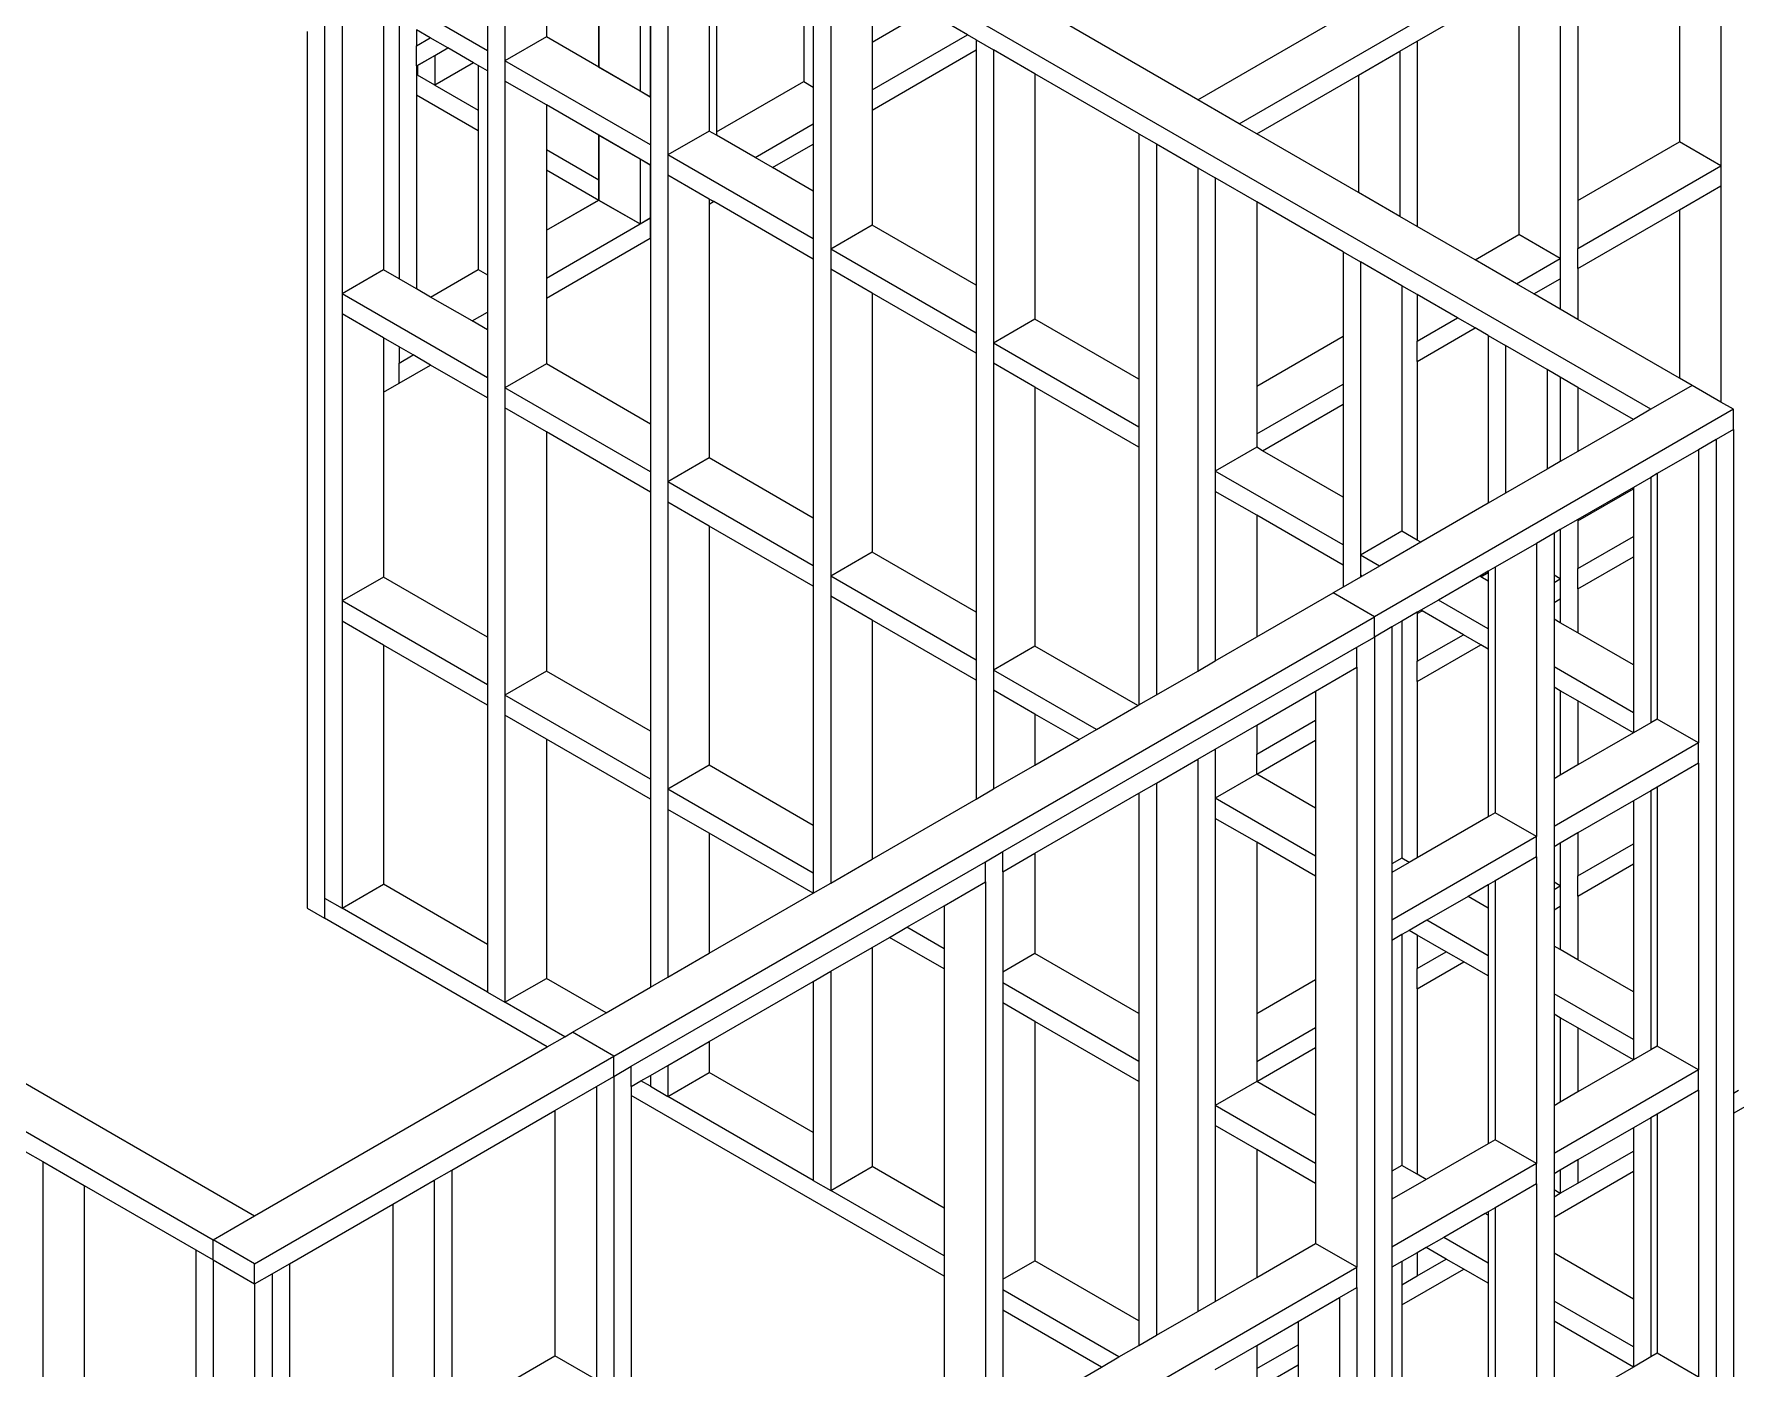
# Model space of a CAD drawing. Header units: millimetres. Extents: x 19458 to 19801, y 4351 to 4752.
# Drawn here: x 19603.167 to 19605.784, y 4520.497 to 4522.548 of the extents above; entities that cross this region are included whole.
import ezdxf

# ---------------------------------------------------------------- set-up
doc = ezdxf.new("R2010")
doc.units = ezdxf.units.MM

# ---------------------------------------------------------------- blocks, each defined once
blk = doc.blocks.new('ISO GENERAL')
at = {"color": 250}
for p, q in [((-0.8208, -0.2017), (1.1672, 0.9461)), ((-0.8844, -0.1649), (0.5301, 0.6518)), ((-0.188, -0.6405), (-2.2273, 0.5368)), ((-2.2273, 0.5058), (-2.2273, -1.3917)), ((-1.9499, 0.3457), (-1.9499, -0.105)), ((-1.7263, 0.2166), (-1.7263, -0.1606)), ((-1.6995, 0.2011), (-1.6995, -0.2496)), ((-0.0802, 0.1949), (-0.0802, -0.2662)), ((-1.6358, 0.1644), (-1.6358, -0.2129)), ((-0.1438, 0.1581), (-0.1438, -0.2295)), ((-1.6248, 0.1533), (-1.6248, -0.2143)), ((-1.7422, 0.0856), (-1.7422, -0.1515)), ((-1.4905, 0.0805), (-1.4905, -0.1368)), ((-1.4759, 0.072), (-1.4759, -0.1453)), ((-1.449, 0.0565), (-1.449, -0.3942)), ((-0.3271, 0.0524), (-0.3271, -0.4087)), ((-0.3002, 0.0679), (-0.3002, -0.3197)), ((-1.9768, -0.0895), (-2.2004, 0.0396)), ((-1.8058, 0.0488), (-1.8058, -0.1147)), ((-2.2004, 0.0086), (-2.2004, -0.4629)), ((-1.8863, 0.0024), (-1.8863, -0.0683)), ((-1.3854, 0.0198), (-1.3854, -0.0761)), ((-0.5471, -0.0747), (-0.3907, 0.0156)), ((-0.3907, 0.0156), (-0.3907, -0.372)), ((-1.9768, -0.016), (-1.9768, -0.0895)), ((-2.1367, -0.0282), (-2.1367, -0.4261)), ((-2.1127, -0.0421), (-2.1127, -0.44)), ((-1.3854, -0.0761), (-1.3024, -0.0282)), ((-1.2387, -0.0649), (-1.3024, -0.0282)), ((-0.8844, -0.1649), (-1.1213, -0.0282)), ((-2.2541, -0.06), (-2.2541, -1.4072)), ((-2.0858, -0.0576), (-2.0858, -0.0818)), ((-2.0648, -0.0697), (-2.0858, -0.0576)), ((-2.0858, -0.0818), (-2.0648, -0.0697)), ((-2.038, -0.0852), (-2.0648, -0.0697)), ((-1.8863, -0.0683), (-1.9499, -0.105)), ((-1.8058, -0.1147), (-1.8863, -0.0683)), ((-1.3854, -0.1496), (-1.2387, -0.0649)), ((-1.3854, -0.0761), (-1.3854, -0.1496)), ((-1.2254, -0.0726), (-1.2387, -0.0649)), ((-1.2254, -0.0726), (-1.1985, -0.0881)), ((-1.2254, -0.0726), (-1.2254, -0.0883)), ((-0.5739, -0.0902), (-0.5471, -0.0747)), ((-0.5471, -0.0747), (-0.5471, -0.3597)), ((-2.0858, -0.1128), (-2.0858, -0.0818)), ((-2.0846, -0.1122), (-2.0578, -0.0966)), ((-2.0578, -0.0966), (-2.038, -0.0852)), ((-2.0578, -0.0966), (-2.0578, -0.1424)), ((-1.9984, -0.1081), (-2.038, -0.0852)), ((-1.9768, -0.0895), (-1.9768, -0.1205)), ((-1.3854, -0.1806), (-1.2254, -0.0883)), ((-1.2254, -0.0883), (-1.2254, -0.4498)), ((-1.1985, -0.0881), (-1.1985, -0.5388)), ((-1.1349, -0.1249), (-1.1985, -0.0881)), ((-0.6376, -0.1269), (-0.5739, -0.0902)), ((-0.5739, -0.0902), (-0.5739, -0.3442)), ((-2.0858, -0.1128), (-2.0846, -0.1122)), ((-2.0858, -0.1128), (-2.0858, -0.1262)), ((-2.0858, -0.1262), (-2.0846, -0.1269)), ((-2.0858, -0.1262), (-2.0858, -0.1572)), ((-2.0846, -0.1122), (-2.0846, -0.1269)), ((-2.0578, -0.1424), (-2.0846, -0.1269)), ((-1.9984, -0.1081), (-2.0578, -0.1424)), ((-1.9911, -0.1123), (-1.9984, -0.1081)), ((-1.9911, -0.1123), (-1.9911, -0.1809)), ((-1.9768, -0.1205), (-1.9911, -0.1123)), ((-1.9768, -0.1205), (-1.9768, -0.4341)), ((-1.7263, -0.2341), (-1.9499, -0.105)), ((-1.9499, -0.105), (-1.9499, -0.136)), ((-1.7422, -0.1515), (-1.8058, -0.1147)), ((-1.1349, -0.1249), (-1.1349, -0.5021)), ((-0.975, -0.2172), (-1.1349, -0.1249)), ((-0.7939, -0.2172), (-0.6376, -0.1269)), ((-0.6376, -0.1269), (-0.6376, -0.3075)), ((-2.0578, -0.1424), (-1.9911, -0.1809)), ((-1.8863, -0.1728), (-1.9499, -0.136)), ((-1.9499, -0.136), (-1.9499, -0.6075)), ((-1.7263, -0.1606), (-1.7422, -0.1515)), ((-1.6248, -0.2143), (-1.4905, -0.1368)), ((-1.4905, -0.1368), (-1.4759, -0.1453)), ((-1.4759, -0.1453), (-1.4759, -0.2018)), ((-1.3854, -0.1496), (-1.3854, -0.1806)), ((-2.0858, -0.1572), (-1.9911, -0.2119)), ((-2.0858, -0.1572), (-2.0858, -0.4555)), ((-1.9911, -0.1809), (-1.9911, -0.2119)), ((-1.8863, -0.1728), (-1.8863, -0.2414)), ((-1.8058, -0.2192), (-1.8863, -0.1728)), ((-1.7263, -0.1606), (-1.7263, -0.2341)), ((-1.3854, -0.1806), (-1.3854, -0.3575)), ((-0.8208, -0.2017), (-0.8844, -0.1649)), ((-1.5654, -0.2535), (-1.4759, -0.2018)), ((-1.4759, -0.2018), (-1.4759, -0.2329)), ((-0.7939, -0.2172), (-0.8208, -0.2017)), ((-1.9911, -0.2119), (-1.9911, -0.4258)), ((-1.8058, -0.2192), (-1.8058, -0.2878)), ((-1.7422, -0.256), (-1.8058, -0.2192)), ((-1.7263, -0.2341), (-1.7263, -0.2651)), ((-1.6358, -0.2129), (-1.6995, -0.2496)), ((-1.6248, -0.2192), (-1.6358, -0.2129)), ((-1.6248, -0.2143), (-1.6248, -0.2192)), ((-1.5654, -0.2535), (-1.6248, -0.2192)), ((-1.5385, -0.269), (-1.4759, -0.2329)), ((-1.4759, -0.2329), (-1.4759, -0.3052)), ((-0.975, -0.2172), (-0.9481, -0.2327)), ((-0.975, -0.2172), (-0.975, -0.5944)), ((-0.9481, -0.2327), (-0.9481, -1.0794)), ((-0.9481, -0.2327), (-0.8844, -0.2695)), ((-0.6376, -0.3075), (-0.7939, -0.2172)), ((-0.3002, -0.3197), (-0.1438, -0.2295)), ((-0.0802, -0.2662), (-0.1438, -0.2295)), ((-1.8863, -0.2414), (-1.8058, -0.2878)), ((-1.8863, -0.2414), (-1.8863, -0.2724)), ((-1.7422, -0.256), (-1.7422, -0.3556)), ((-1.7263, -0.2651), (-1.7422, -0.256)), ((-1.4759, -0.3787), (-1.6995, -0.2496)), ((-1.6995, -0.2496), (-1.6995, -0.2806)), ((-1.5385, -0.269), (-1.5654, -0.2535)), ((-1.8863, -0.2724), (-1.8058, -0.3189)), ((-1.8863, -0.2724), (-1.8863, -0.3653)), ((-1.8058, -0.2878), (-1.8058, -0.3189)), ((-1.7263, -0.2651), (-1.7263, -0.3464)), ((-1.6358, -0.3174), (-1.6995, -0.2806)), ((-1.6995, -0.2806), (-1.6995, -0.7521)), ((-1.4759, -0.3052), (-1.5385, -0.269)), ((-0.8844, -0.2695), (-0.8576, -0.285)), ((-0.8844, -0.2695), (-0.8844, -1.0427)), ((-0.8576, -0.285), (-0.8576, -0.7357)), ((-0.7939, -0.3217), (-0.8576, -0.285)), ((-0.3002, -0.3932), (-0.0802, -0.2662)), ((-0.0802, -0.2662), (-0.0802, -0.2972)), ((-1.4759, -0.3052), (-1.4759, -0.3787)), ((-0.5739, -0.3442), (-0.6376, -0.3075)), ((-0.1438, -0.334), (-0.0802, -0.2972)), ((-0.0802, -0.2972), (-0.0802, -0.6293)), ((-1.8863, -0.3653), (-1.8058, -0.3189)), ((-1.8058, -0.3189), (-1.7422, -0.3556)), ((-1.6358, -0.3174), (-1.6358, -0.3252)), ((-1.629, -0.3213), (-1.6358, -0.3174)), ((-1.6358, -0.3252), (-1.629, -0.3213)), ((-1.6358, -0.3252), (-1.6358, -0.7153)), ((-1.4759, -0.4097), (-1.629, -0.3213)), ((-0.7939, -0.3217), (-0.7939, -0.6048)), ((-0.6612, -0.3983), (-0.7939, -0.3217)), ((-0.3002, -0.3197), (-0.3002, -0.3932)), ((-0.3002, -0.4242), (-0.1438, -0.334)), ((-0.1438, -0.334), (-0.1438, -0.5925)), ((-1.8863, -0.4388), (-1.7422, -0.3556)), ((-1.8863, -0.3653), (-1.8863, -0.4388)), ((-1.7422, -0.3556), (-1.7263, -0.3464)), ((-1.7263, -0.3464), (-1.7263, -0.3775)), ((-1.3854, -0.3575), (-1.449, -0.3942)), ((-1.2254, -0.4498), (-1.3854, -0.3575)), ((-0.5471, -0.3597), (-0.5739, -0.3442)), ((-0.4583, -0.411), (-0.5471, -0.3597)), ((-1.8863, -0.4698), (-1.7263, -0.3775)), ((-1.7263, -0.3775), (-1.7263, -0.6631)), ((-1.4759, -0.3787), (-1.4759, -0.4097)), ((-0.4583, -0.411), (-0.3907, -0.372)), ((-0.3271, -0.4087), (-0.3907, -0.372)), ((-1.4759, -0.4097), (-1.4759, -0.8077)), ((-1.2254, -0.5233), (-1.449, -0.3942)), ((-1.449, -0.3942), (-1.449, -0.4252)), ((-0.6612, -0.3983), (-0.6344, -0.4138)), ((-0.6612, -0.3983), (-0.6612, -0.5282)), ((-0.6344, -0.4138), (-0.6344, -0.8645)), ((-0.5707, -0.4506), (-0.6344, -0.4138)), ((-0.3946, -0.4477), (-0.4583, -0.411)), ((-0.3946, -0.4477), (-0.3271, -0.4087)), ((-0.3271, -0.4087), (-0.3271, -0.4398)), ((-0.3002, -0.4242), (-0.3002, -0.3932)), ((-2.1367, -0.4261), (-2.2004, -0.4629)), ((-2.1127, -0.44), (-2.1367, -0.4261)), ((-2.0858, -0.4555), (-2.1127, -0.44)), ((-2.0642, -0.468), (-1.9911, -0.4258)), ((-1.9911, -0.4258), (-1.9768, -0.4341)), ((-1.9768, -0.4341), (-1.9768, -0.491)), ((-1.8863, -0.4388), (-1.8863, -0.4698)), ((-1.3854, -0.462), (-1.449, -0.4252)), ((-1.449, -0.4252), (-1.449, -0.8967)), ((-0.3678, -0.4632), (-0.3271, -0.4398)), ((-0.3271, -0.4398), (-0.3271, -0.4867)), ((-0.3002, -0.4242), (-0.3002, -0.5023)), ((-1.9768, -0.592), (-2.2004, -0.4629)), ((-2.2004, -0.4629), (-2.2004, -0.4939)), ((-2.0642, -0.468), (-2.0858, -0.4555)), ((-2.0006, -0.5048), (-2.0642, -0.468)), ((-1.8863, -0.4698), (-1.8863, -0.5707)), ((-1.3854, -0.462), (-1.3854, -0.8599)), ((-1.2254, -0.5543), (-1.3854, -0.462)), ((-1.2254, -0.4498), (-1.2254, -0.5233)), ((-0.5707, -0.4506), (-0.5707, -0.8278)), ((-0.5471, -0.4642), (-0.5707, -0.4506)), ((-0.5471, -0.4642), (-0.5471, -0.5357)), ((-0.4851, -0.5), (-0.5471, -0.4642)), ((-0.3678, -0.4632), (-0.3946, -0.4477)), ((-0.3271, -0.4867), (-0.3678, -0.4632)), ((-2.1367, -0.5306), (-2.2004, -0.4939)), ((-2.2004, -0.4939), (-2.2004, -0.9351)), ((-2.0006, -0.5048), (-1.9768, -0.491)), ((-1.9768, -0.491), (-1.9768, -0.5185)), ((-0.3002, -0.5023), (-0.3271, -0.4867)), ((-1.9768, -0.5185), (-2.0006, -0.5048)), ((-1.9768, -0.5185), (-1.9768, -0.592)), ((-1.2254, -0.5233), (-1.2254, -0.5543)), ((-1.1349, -0.5021), (-1.1985, -0.5388)), ((-0.975, -0.5944), (-1.1349, -0.5021)), ((-0.5471, -0.5357), (-0.4851, -0.5)), ((-0.5471, -0.5668), (-0.4583, -0.5155)), ((-0.4583, -0.5155), (-0.4851, -0.5)), ((-0.438, -0.5272), (-0.4583, -0.5155)), ((-0.1438, -0.5925), (-0.3002, -0.5023)), ((-2.1367, -0.5306), (-2.1367, -0.6144)), ((-2.1127, -0.5445), (-2.1367, -0.5306)), ((-2.1127, -0.5445), (-2.1127, -0.5695)), ((-2.0911, -0.557), (-2.1127, -0.5445)), ((-0.975, -0.6679), (-1.1985, -0.5388)), ((-1.1985, -0.5388), (-1.1985, -0.5698)), ((-0.7939, -0.6048), (-0.6612, -0.5282)), ((-0.6612, -0.5282), (-0.6612, -0.6017)), ((-0.5471, -0.5668), (-0.5471, -0.5357)), ((-0.438, -0.5272), (-0.4112, -0.5427)), ((-0.438, -0.5272), (-0.438, -0.7849)), ((-0.4112, -0.5427), (-0.4112, -0.7694)), ((-0.3475, -0.5794), (-0.4112, -0.5427)), ((-2.1127, -0.5695), (-2.0911, -0.557)), ((-2.1127, -0.6005), (-2.1127, -0.5695)), ((-2.1127, -0.6005), (-2.0642, -0.5725)), ((-2.0642, -0.5725), (-2.0911, -0.557)), ((-1.9768, -0.623), (-2.0642, -0.5725)), ((-1.8863, -0.5707), (-1.9499, -0.6075)), ((-1.7263, -0.6631), (-1.8863, -0.5707)), ((-1.2254, -0.5543), (-1.2254, -0.9523)), ((-1.1349, -0.6066), (-1.1985, -0.5698)), ((-1.1985, -0.5698), (-1.1985, -1.0413)), ((-0.5471, -0.5668), (-0.5471, -0.8415)), ((-2.1367, -0.6144), (-2.1127, -0.6005)), ((-1.9768, -0.592), (-1.9768, -0.623)), ((-0.975, -0.5944), (-0.975, -0.6679)), ((-0.7939, -0.6783), (-0.6612, -0.6017)), ((-0.6612, -0.6017), (-0.6612, -0.6327)), ((-0.3475, -0.5794), (-0.3475, -0.7327)), ((-0.3271, -0.5913), (-0.3475, -0.5794)), ((-0.3271, -0.5913), (-0.3271, -0.7209)), ((-0.3002, -0.6068), (-0.3271, -0.5913)), ((-0.1243, -0.6038), (-0.1438, -0.5925)), ((-2.1367, -0.6144), (-2.1367, -0.8983)), ((-1.9768, -0.623), (-1.9768, -0.9907)), ((-1.7263, -0.7366), (-1.9499, -0.6075)), ((-1.9499, -0.6075), (-1.9499, -0.6385)), ((-1.1349, -0.6066), (-1.1349, -1.0045)), ((-0.975, -0.6989), (-1.1349, -0.6066)), ((-0.7939, -0.6048), (-0.7939, -0.6783)), ((-0.3002, -0.6068), (-0.3002, -0.7053)), ((-0.2148, -0.6561), (-0.3002, -0.6068)), ((-0.1243, -0.6038), (-0.188, -0.6405)), ((-0.0802, -0.6293), (-0.1243, -0.6038)), ((-1.8863, -0.6753), (-1.9499, -0.6385)), ((-1.9499, -0.6385), (-1.9499, -1.0797)), ((-0.785, -0.7041), (-0.6612, -0.6327)), ((-0.6612, -0.6327), (-0.6612, -0.7755)), ((-0.0607, -0.6405), (-0.613, -0.9594)), ((-0.188, -0.6405), (-0.2148, -0.6561)), ((-0.0607, -0.6405), (-0.0802, -0.6293)), ((-0.0607, -0.6716), (-0.0607, -0.6405)), ((-1.8863, -0.6753), (-1.8863, -1.0429)), ((-1.7263, -0.7676), (-1.8863, -0.6753)), ((-1.7263, -0.6631), (-1.7263, -0.7366)), ((-0.975, -0.6679), (-0.975, -0.6989)), ((-0.7939, -0.6783), (-0.7939, -0.6989)), ((-0.2148, -0.6561), (-0.3002, -0.7053)), ((-0.0607, -0.6716), (-0.0875, -0.6871)), ((-0.0607, -0.6716), (-0.0607, -1.6914)), ((-0.975, -0.6989), (-0.975, -1.0949)), ((-0.7939, -0.6989), (-0.8576, -0.7357)), ((-0.785, -0.7041), (-0.7939, -0.6989)), ((-0.6612, -0.7755), (-0.785, -0.7041)), ((-0.3002, -0.7053), (-0.3271, -0.7209)), ((-0.1144, -0.7026), (-0.1781, -0.7393)), ((-0.0875, -0.6871), (-0.1144, -0.7026)), ((-0.1144, -0.7026), (-0.1144, -1.1533)), ((-0.0875, -0.6871), (-0.0875, -2.5846)), ((-1.6358, -0.7153), (-1.6995, -0.7521)), ((-1.4759, -0.8077), (-1.6358, -0.7153)), ((-0.3475, -0.7327), (-0.4112, -0.7694)), ((-0.3271, -0.7209), (-0.3475, -0.7327)), ((-1.7263, -0.7366), (-1.7263, -0.7676)), ((-1.4759, -0.8812), (-1.6995, -0.7521)), ((-1.6995, -0.7521), (-1.6995, -0.7831)), ((-0.6612, -0.849), (-0.8576, -0.7357)), ((-0.8576, -0.7357), (-0.8576, -0.7667)), ((-0.188, -0.7451), (-0.2148, -0.7606)), ((-0.1781, -0.7393), (-0.188, -0.7451)), ((-0.188, -0.7451), (-0.188, -1.1223)), ((-0.1781, -0.7393), (-0.1781, -1.1166)), ((-1.7263, -0.7676), (-1.7263, -1.1353)), ((-1.6358, -0.8199), (-1.6995, -0.7831)), ((-1.6995, -0.7831), (-1.6995, -1.2243)), ((-0.8576, -0.7667), (-0.8576, -1.0271)), ((-0.7939, -0.8034), (-0.8576, -0.7667)), ((-0.6612, -0.7755), (-0.6612, -0.849)), ((-0.438, -0.7849), (-0.5415, -0.8447)), ((-0.4112, -0.7694), (-0.438, -0.7849)), ((-0.2148, -0.7606), (-0.3002, -0.8099)), ((-0.3002, -0.8118), (-0.2148, -0.7625)), ((-0.2148, -0.7606), (-0.2148, -0.7625)), ((-0.2148, -0.7625), (-0.2148, -0.836)), ((-1.4759, -0.8077), (-1.4759, -0.8812)), ((-0.7939, -0.8034), (-0.7939, -0.9904)), ((-0.6612, -0.88), (-0.7939, -0.8034)), ((-0.3002, -0.8099), (-0.3271, -0.8254)), ((-0.3002, -0.8099), (-0.3002, -0.8118)), ((-1.6358, -0.8199), (-1.6358, -1.1875)), ((-1.4759, -0.9122), (-1.6358, -0.8199)), ((-0.5707, -0.8278), (-0.6344, -0.8645)), ((-0.5471, -0.8415), (-0.5707, -0.8278)), ((-0.3368, -0.831), (-0.3637, -0.8465)), ((-0.3271, -0.8254), (-0.3368, -0.831)), ((-0.3368, -0.831), (-0.3368, -0.8952)), ((-0.3271, -0.8254), (-0.3271, -0.9008)), ((-0.3002, -0.8118), (-0.3002, -0.8853)), ((-0.3002, -0.8853), (-0.2148, -0.836)), ((-0.2148, -0.836), (-0.2148, -0.8671)), ((-1.3854, -0.8599), (-1.449, -0.8967)), ((-1.2254, -0.9523), (-1.3854, -0.8599)), ((-0.6612, -0.849), (-0.6612, -0.88)), ((-0.5415, -0.8447), (-0.6051, -0.8814)), ((-0.5415, -0.8447), (-0.5471, -0.8415)), ((-0.3637, -0.8465), (-0.4273, -0.8833)), ((-0.3637, -0.8465), (-0.3637, -1.2972)), ((-1.4759, -0.8812), (-1.4759, -0.9122)), ((-0.6612, -0.88), (-0.6612, -0.9138)), ((-0.6051, -0.8814), (-0.6344, -0.8645)), ((-0.6344, -0.8645), (-0.6344, -0.8956)), ((-0.6051, -0.8814), (-0.632, -0.8969)), ((-0.438, -0.8894), (-0.451, -0.8969)), ((-0.4273, -0.8833), (-0.438, -0.8894)), ((-0.438, -0.8894), (-0.438, -0.8914)), ((-0.4273, -0.8833), (-0.4273, -1.2605)), ((-0.3002, -0.9163), (-0.2148, -0.8671)), ((-0.3002, -0.9163), (-0.3002, -0.8853)), ((-0.2148, -0.8671), (-0.2148, -1.0333)), ((-2.1367, -0.8983), (-2.2004, -0.9351)), ((-1.9768, -0.9907), (-2.1367, -0.8983)), ((-1.4759, -0.9122), (-1.4759, -1.2799)), ((-1.2254, -1.0258), (-1.449, -0.8967)), ((-1.449, -0.8967), (-1.449, -0.9277)), ((-0.6612, -0.9138), (-0.6766, -0.9227)), ((-0.6344, -0.8983), (-0.6612, -0.9138)), ((-0.632, -0.8969), (-0.6344, -0.8956)), ((-0.6344, -0.8956), (-0.6344, -0.8983)), ((-0.632, -0.8969), (-0.6344, -0.8983)), ((-0.451, -0.8969), (-0.5146, -0.9337)), ((-0.4493, -0.8979), (-0.451, -0.8969)), ((-0.4493, -0.8979), (-0.438, -0.8914)), ((-0.438, -0.9044), (-0.4493, -0.8979)), ((-0.438, -0.8914), (-0.438, -0.9044)), ((-0.438, -0.9044), (-0.438, -0.9779)), ((-0.3271, -0.9008), (-0.3368, -0.8952)), ((-0.3368, -0.8952), (-0.3368, -0.9065)), ((-0.3368, -0.9065), (-0.3271, -0.9008)), ((-0.3368, -0.9065), (-0.3368, -0.9375)), ((-0.3271, -0.9008), (-0.3271, -0.9319)), ((-1.9768, -1.0641), (-2.2004, -0.9351)), ((-2.2004, -0.9351), (-2.2004, -0.9661)), ((-1.3854, -0.9645), (-1.449, -0.9277)), ((-1.449, -0.9277), (-1.449, -1.3686)), ((-0.7939, -0.9904), (-0.6766, -0.9227)), ((-0.613, -0.9594), (-0.6766, -0.9227)), ((-0.5146, -0.9337), (-0.5415, -0.9492)), ((-0.438, -0.9779), (-0.5146, -0.9337)), ((-0.3368, -0.9375), (-0.3271, -0.9319)), ((-0.3368, -0.9375), (-0.3368, -0.9628)), ((-0.3271, -0.9319), (-0.3271, -0.9685)), ((-0.3002, -0.9163), (-0.3002, -0.984)), ((-2.1367, -1.0028), (-2.2004, -0.9661)), ((-2.2004, -0.9661), (-2.2004, -1.4072)), ((-1.7826, -1.6347), (-0.613, -0.9594)), ((-1.3854, -0.9645), (-1.3854, -1.3319)), ((-1.2254, -1.0568), (-1.3854, -0.9645)), ((-1.2254, -0.9523), (-1.2254, -1.0258)), ((-0.613, -0.9905), (-0.613, -0.9594)), ((-0.5707, -0.9661), (-0.5861, -0.9749)), ((-0.5471, -0.9524), (-0.5707, -0.9661)), ((-0.5707, -0.9661), (-0.5707, -1.3303)), ((-0.5415, -0.9492), (-0.5471, -0.9524)), ((-0.5471, -0.9544), (-0.5398, -0.9502)), ((-0.5471, -0.9524), (-0.5471, -0.9544)), ((-0.5471, -0.9544), (-0.5471, -1.0278)), ((-0.5398, -0.9502), (-0.5415, -0.9492)), ((-0.4762, -0.9869), (-0.5398, -0.9502)), ((-0.3271, -0.9685), (-0.3368, -0.9628)), ((-0.3368, -0.9628), (-0.3368, -1.0363)), ((-3.998, -0.9934), (-2.3985, -1.9168)), ((-1.9768, -0.9907), (-1.9768, -1.0641)), ((-0.8576, -1.0271), (-0.7939, -0.9904)), ((-0.6399, -1.006), (-0.613, -0.9905)), ((-0.5861, -0.9749), (-0.613, -0.9905)), ((-0.613, -0.9905), (-0.613, -2.888)), ((-0.5861, -0.9749), (-0.5861, -1.3392)), ((-0.5471, -1.0278), (-0.4762, -0.9869)), ((-0.4493, -1.0024), (-0.4762, -0.9869)), ((-0.438, -0.9779), (-0.438, -1.0089)), ((-0.3002, -0.984), (-0.3271, -0.9685)), ((-0.2148, -1.0333), (-0.3002, -0.984)), ((-2.1367, -1.0028), (-2.1367, -1.3705)), ((-1.9768, -1.0952), (-2.1367, -1.0028)), ((-1.1349, -1.0045), (-1.1985, -1.0413)), ((-1.1843, -1.3203), (-0.6399, -1.006)), ((-0.9767, -1.0959), (-1.1349, -1.0045)), ((-0.6399, -1.037), (-0.6399, -1.006)), ((-0.5471, -1.0589), (-0.4493, -1.0024)), ((-0.438, -1.0089), (-0.4493, -1.0024)), ((-0.438, -1.0089), (-0.438, -1.2667)), ((-0.0607, -1.7224), (1.1672, -1.0135)), ((-1.8863, -1.0429), (-1.9499, -1.0797)), ((-1.7263, -1.1353), (-1.8863, -1.0429)), ((-1.2254, -1.0258), (-1.2254, -1.0568)), ((-1.0403, -1.1326), (-1.1985, -1.0413)), ((-1.1985, -1.0413), (-1.1985, -1.0723)), ((-0.9481, -1.0794), (-0.8844, -1.0427)), ((-0.8844, -1.0427), (-0.8576, -1.0271)), ((-0.7035, -1.0737), (-0.6399, -1.037)), ((-0.6399, -1.037), (-0.6399, -1.9591)), ((-0.5471, -1.0589), (-0.5471, -1.0278)), ((-0.2148, -1.1068), (-0.3368, -1.0363)), ((-0.3368, -1.0363), (-0.3368, -1.0673)), ((-0.2148, -1.0333), (-0.2148, -1.1068)), ((-1.9768, -1.0641), (-1.9768, -1.0952)), ((-1.2254, -1.0568), (-1.2254, -1.2395)), ((-1.1985, -1.0723), (-1.1985, -1.224)), ((-1.1349, -1.1091), (-1.1985, -1.0723)), ((-0.5471, -1.0589), (-0.5471, -1.3296)), ((-0.3271, -1.073), (-0.3368, -1.0673)), ((-0.3368, -1.0673), (-0.3368, -1.2082)), ((-0.3271, -1.073), (-0.3271, -1.2026)), ((-0.3002, -1.0885), (-0.3271, -1.073)), ((-1.9768, -1.0952), (-1.9768, -1.4628)), ((-1.7263, -1.2087), (-1.9499, -1.0797)), ((-1.9499, -1.0797), (-1.9499, -1.1107)), ((-1.0403, -1.1326), (-0.9767, -1.0959)), ((-0.9767, -1.0959), (-0.975, -1.0949)), ((-0.975, -1.0949), (-0.9481, -1.0794)), ((-0.7939, -1.1259), (-0.7035, -1.0737)), ((-0.7035, -1.0737), (-0.7035, -1.1182)), ((-0.3002, -1.0885), (-0.3002, -1.1871)), ((-0.2148, -1.1378), (-0.3002, -1.0885)), ((-1.8863, -1.1474), (-1.9499, -1.1107)), ((-1.9499, -1.1107), (-1.9499, -1.5518)), ((-1.1349, -1.1091), (-1.1349, -1.1873)), ((-1.0672, -1.1482), (-1.1349, -1.1091)), ((-0.7939, -1.1704), (-0.7035, -1.1182)), ((-0.7035, -1.1182), (-0.7035, -1.1492)), ((-0.2148, -1.1068), (-0.2148, -1.1378)), ((-0.188, -1.1223), (-0.2148, -1.1378)), ((-0.1781, -1.1166), (-0.188, -1.1223)), ((-0.1144, -1.1533), (-0.1781, -1.1166)), ((-1.8863, -1.1474), (-1.8863, -1.5151)), ((-1.7263, -1.2398), (-1.8863, -1.1474)), ((-1.7263, -1.1353), (-1.7263, -1.2087)), ((-1.1349, -1.1873), (-1.0672, -1.1482)), ((-1.0672, -1.1482), (-1.0403, -1.1326)), ((-0.8576, -1.1627), (-0.7939, -1.1259)), ((-0.7939, -1.1259), (-0.7939, -1.1704)), ((-0.7939, -1.2014), (-0.7035, -1.1492)), ((-0.7035, -1.1492), (-0.7035, -1.2536)), ((-0.2148, -1.1378), (-0.3002, -1.1871)), ((-0.8844, -1.1782), (-0.8576, -1.1627)), ((-0.8576, -1.1627), (-0.8576, -1.2381)), ((-0.7939, -1.2014), (-0.7939, -1.1704)), ((-0.1144, -1.1533), (-0.3368, -1.2817)), ((-0.1144, -1.1843), (-0.1144, -1.1533)), ((-1.6358, -1.1875), (-1.6995, -1.2243)), ((-1.4759, -1.2799), (-1.6358, -1.1875)), ((-1.1985, -1.224), (-1.1349, -1.1873)), ((-0.9481, -1.2149), (-0.8844, -1.1782)), ((-0.8844, -1.1782), (-0.8844, -2.0269)), ((-0.7939, -1.2014), (-0.8576, -1.2381)), ((-0.7035, -1.2536), (-0.7939, -1.2014)), ((-0.3271, -1.2026), (-0.3368, -1.2082)), ((-0.3002, -1.1871), (-0.3271, -1.2026)), ((-0.1144, -1.1843), (-0.1781, -1.2211)), ((-0.1144, -1.1843), (-0.1144, -1.6558)), ((-1.7263, -1.2087), (-1.7263, -1.2398)), ((-1.4759, -1.3534), (-1.6995, -1.2243)), ((-1.6995, -1.2243), (-1.6995, -1.2553)), ((-1.2254, -1.2395), (-1.1985, -1.224)), ((-0.975, -1.2305), (-0.9481, -1.2149)), ((-0.9481, -1.2149), (-0.9481, -2.0636)), ((-0.3368, -1.2082), (-0.3368, -1.2817)), ((-0.188, -1.2268), (-0.2148, -1.2423)), ((-0.1781, -1.2211), (-0.188, -1.2268)), ((-0.188, -1.2268), (-0.188, -1.6247)), ((-0.1781, -1.2211), (-0.1781, -1.619)), ((-1.7263, -1.2398), (-1.7263, -1.5287)), ((-1.6358, -1.292), (-1.6995, -1.2553)), ((-1.6995, -1.2553), (-1.6995, -1.5132)), ((-1.3854, -1.3319), (-1.2254, -1.2395)), ((-1.1349, -1.3228), (-0.975, -1.2305)), ((-0.975, -1.2305), (-0.975, -1.5691)), ((-0.7035, -1.3271), (-0.8576, -1.2381)), ((-0.8576, -1.2381), (-0.8576, -1.2692)), ((-0.7035, -1.2536), (-0.7035, -1.3271)), ((-0.2148, -1.2423), (-0.3002, -1.2916)), ((-0.2148, -1.2423), (-0.2148, -1.3082)), ((-1.4759, -1.2799), (-1.4759, -1.3534)), ((-0.7939, -1.3059), (-0.8576, -1.2692)), ((-0.8576, -1.2692), (-0.8576, -1.7103)), ((-0.438, -1.2667), (-0.5471, -1.3296)), ((-0.4273, -1.2605), (-0.438, -1.2667)), ((-0.3637, -1.2972), (-0.4273, -1.2605)), ((-0.3368, -1.2817), (-0.3368, -1.3127)), ((-3.3319, -1.3044), (-2.3349, -1.8801)), ((-1.6358, -1.292), (-1.6358, -1.4765)), ((-1.4761, -1.3842), (-1.6358, -1.292)), ((-0.7939, -1.3059), (-0.7939, -1.5691)), ((-0.7035, -1.3581), (-0.7939, -1.3059)), ((-0.3637, -1.2972), (-0.5861, -1.4256)), ((-0.3637, -1.3283), (-0.3637, -1.2972)), ((-0.3271, -1.3071), (-0.3368, -1.3127)), ((-0.3002, -1.2916), (-0.3271, -1.3071)), ((-0.3271, -1.3071), (-0.3271, -1.373)), ((-0.3002, -1.2916), (-0.3002, -1.3575)), ((-0.3002, -1.3575), (-0.2148, -1.3082)), ((-0.2148, -1.3082), (-0.2148, -1.3392)), ((-1.449, -1.3686), (-1.3854, -1.3319)), ((-1.2112, -1.3358), (-1.1843, -1.3203)), ((-1.1843, -1.3513), (-1.1843, -1.3203)), ((-1.1843, -1.3513), (-1.1349, -1.3228)), ((-1.1349, -1.3228), (-1.1349, -1.4767)), ((-0.7035, -1.3271), (-0.7035, -1.3581)), ((-0.5707, -1.3303), (-0.5861, -1.3392)), ((-0.5595, -1.3368), (-0.5707, -1.3303)), ((-0.5471, -1.3296), (-0.5595, -1.3368)), ((-0.3637, -1.3283), (-0.4273, -1.365)), ((-0.3637, -1.3283), (-0.3637, -1.7997)), ((-0.3368, -1.3127), (-0.3368, -1.3674)), ((-1.7557, -1.6502), (-1.2112, -1.3358)), ((-1.4759, -1.3534), (-1.4759, -1.3841)), ((-1.2112, -1.3669), (-1.2112, -1.3358)), ((-1.1843, -1.3513), (-1.1843, -1.5053)), ((-0.7035, -1.3581), (-0.7035, -1.5169)), ((-0.5595, -1.3368), (-0.5861, -1.3522)), ((-0.5861, -1.3392), (-0.5861, -1.3522)), ((-0.5861, -1.3522), (-0.5861, -1.4256)), ((-0.3002, -1.3885), (-0.2148, -1.3392)), ((-0.3002, -1.3885), (-0.3002, -1.3575)), ((-0.2148, -1.3392), (-0.2148, -1.5358)), ((-2.2004, -1.4072), (-2.1367, -1.3705)), ((-1.9768, -1.4628), (-2.1367, -1.3705)), ((-1.6358, -1.4765), (-1.4761, -1.3842)), ((-1.4761, -1.3842), (-1.4759, -1.3841)), ((-1.4759, -1.3841), (-1.449, -1.3686)), ((-1.2748, -1.4036), (-1.2112, -1.3669)), ((-1.2112, -1.3669), (-1.2112, -2.289)), ((-0.438, -1.3712), (-0.469, -1.389)), ((-0.4273, -1.365), (-0.438, -1.3712)), ((-0.438, -1.3712), (-0.438, -1.4069)), ((-0.4273, -1.365), (-0.4273, -1.763)), ((-0.3271, -1.373), (-0.3368, -1.3674)), ((-0.3368, -1.3674), (-0.3368, -1.3786)), ((-0.3368, -1.3786), (-0.3271, -1.373)), ((-0.3368, -1.3786), (-0.3368, -1.4097)), ((-0.3271, -1.373), (-0.3271, -1.404)), ((-2.2541, -1.4072), (-2.2273, -1.4227)), ((-2.2273, -1.3917), (-2.2273, -1.4227)), ((-2.2273, -1.3917), (-2.2004, -1.4072)), ((-1.9768, -1.5363), (-2.2004, -1.4072)), ((-1.3318, -1.4365), (-1.2748, -1.4036)), ((-1.2748, -1.4036), (-1.2748, -1.4694)), ((-0.469, -1.389), (-0.5326, -1.4258)), ((-0.438, -1.4069), (-0.469, -1.389)), ((-0.438, -1.4069), (-0.438, -1.4804)), ((-0.3368, -1.4097), (-0.3271, -1.404)), ((-0.3368, -1.4097), (-0.3368, -1.4653)), ((-0.3271, -1.404), (-0.3271, -1.4709)), ((-0.3002, -1.3885), (-0.3002, -1.4865)), ((-1.885, -1.6203), (-2.2273, -1.4227)), ((-1.3587, -1.452), (-1.3318, -1.4365)), ((-1.2748, -1.4694), (-1.3318, -1.4365)), ((-0.5861, -1.4256), (-0.5861, -1.4567)), ((-0.5326, -1.4258), (-0.5595, -1.4413)), ((-0.438, -1.4804), (-0.5326, -1.4258)), ((-1.9768, -1.4628), (-1.9768, -1.5363)), ((-1.3854, -1.4674), (-1.3587, -1.452)), ((-1.2748, -1.5004), (-1.3587, -1.452)), ((-0.5707, -1.4478), (-0.5861, -1.4567)), ((-0.5861, -1.4567), (-0.5861, -1.8113)), ((-0.5595, -1.4413), (-0.5707, -1.4478)), ((-0.5707, -1.4478), (-0.5707, -1.8024)), ((-0.5471, -1.4484), (-0.5595, -1.4413)), ((-0.5471, -1.4484), (-0.5471, -1.5)), ((-0.5024, -1.4742), (-0.5471, -1.4484)), ((-0.3271, -1.4709), (-0.3368, -1.4653)), ((-0.3368, -1.4653), (-0.3368, -1.5388)), ((-1.6995, -1.5132), (-1.6358, -1.4765)), ((-1.449, -1.5041), (-1.3854, -1.4674)), ((-1.3854, -1.4674), (-1.3854, -1.8043)), ((-1.2748, -1.4694), (-1.2748, -1.5004)), ((-1.1349, -1.4767), (-1.1843, -1.5053)), ((-0.975, -1.5691), (-1.1349, -1.4767)), ((-0.5471, -1.5), (-0.5024, -1.4742)), ((-0.5471, -1.5311), (-0.4755, -1.4897)), ((-0.4755, -1.4897), (-0.5024, -1.4742)), ((-0.438, -1.5114), (-0.4755, -1.4897)), ((-0.438, -1.4804), (-0.438, -1.5114)), ((-0.3002, -1.4865), (-0.3271, -1.4709)), ((-0.2148, -1.5358), (-0.3002, -1.4865)), ((-1.9499, -1.5518), (-1.8863, -1.5151)), ((-1.7945, -1.5681), (-1.8863, -1.5151)), ((-1.7263, -1.5287), (-1.6995, -1.5132)), ((-1.4759, -1.5197), (-1.449, -1.5041)), ((-1.449, -1.5041), (-1.449, -1.841)), ((-1.2748, -1.5004), (-1.2748, -1.8681)), ((-1.1843, -1.5053), (-1.1843, -1.5217)), ((-0.7939, -1.5691), (-0.7035, -1.5169)), ((-0.7035, -1.5169), (-0.7035, -1.5903)), ((-0.5471, -1.5311), (-0.5471, -1.5)), ((-0.438, -1.5114), (-0.438, -1.7691)), ((-1.9768, -1.5363), (-1.9499, -1.5518)), ((-1.7945, -1.5681), (-1.7263, -1.5287)), ((-1.6358, -1.612), (-1.4759, -1.5197)), ((-1.4759, -1.5197), (-1.4759, -1.752)), ((-0.975, -1.6426), (-1.1843, -1.5217)), ((-1.1843, -1.5217), (-1.1843, -1.5527)), ((-0.5471, -1.5311), (-0.5471, -1.8161)), ((-0.2148, -1.6092), (-0.3368, -1.5388)), ((-0.3368, -1.5388), (-0.3368, -1.5698)), ((-0.2148, -1.5358), (-0.2148, -1.6092)), ((-1.8581, -1.6048), (-1.9499, -1.5518)), ((-1.8462, -1.5979), (-1.7945, -1.5681)), ((-1.1349, -1.5812), (-1.1843, -1.5527)), ((-1.1843, -1.5527), (-1.1843, -1.9774)), ((-0.975, -1.5691), (-0.975, -1.6426)), ((-0.7939, -1.5691), (-0.7939, -1.6426)), ((-0.3271, -1.5755), (-0.3368, -1.5698)), ((-0.3368, -1.5698), (-0.3368, -1.7107)), ((-1.1349, -1.5812), (-1.1349, -1.9489)), ((-0.975, -1.6736), (-1.1349, -1.5812)), ((-0.7939, -1.6426), (-0.7035, -1.5903)), ((-0.7035, -1.5903), (-0.7035, -1.6214)), ((-0.3271, -1.5755), (-0.3271, -1.7051)), ((-0.3002, -1.591), (-0.3271, -1.5755)), ((-0.3002, -1.591), (-0.3002, -1.6896)), ((-0.2148, -1.6403), (-0.3002, -1.591)), ((-2.3349, -1.8801), (-1.885, -1.6203)), ((-1.885, -1.6203), (-1.8581, -1.6048)), ((-1.8581, -1.6048), (-1.8462, -1.5979)), ((-1.7826, -1.6347), (-1.8462, -1.5979)), ((-1.6995, -1.6487), (-1.6358, -1.612)), ((-1.6358, -1.612), (-1.6358, -1.6597)), ((-0.7939, -1.6736), (-0.7035, -1.6214)), ((-0.7035, -1.6214), (-0.7035, -1.7258)), ((-0.2148, -1.6092), (-0.2148, -1.6403)), ((-0.1781, -1.619), (-0.188, -1.6247)), ((-0.1144, -1.6558), (-0.1781, -1.619)), ((-2.3349, -1.9536), (-1.7826, -1.6347)), ((-1.7826, -1.6657), (-1.7826, -1.6347)), ((-0.975, -1.6426), (-0.975, -1.6736)), ((-0.7939, -1.6426), (-0.7939, -1.6736)), ((-0.2148, -1.6403), (-0.3002, -1.6896)), ((-0.188, -1.6247), (-0.2148, -1.6403)), ((-1.8094, -1.6812), (-1.7826, -1.6657)), ((-1.7826, -1.6657), (-1.7557, -1.6502)), ((-1.7826, -1.6657), (-1.7826, -3.5632)), ((-1.7557, -1.6812), (-1.7557, -1.6502)), ((-1.7557, -1.6812), (-1.7408, -1.6726)), ((-1.7408, -1.6726), (-1.7263, -1.6643)), ((-1.7263, -1.6809), (-1.7408, -1.6726)), ((-1.7263, -1.6643), (-1.6995, -1.6487)), ((-1.7263, -1.6643), (-1.7263, -1.6809)), ((-1.6995, -1.6487), (-1.6995, -1.6964)), ((-1.6995, -1.6964), (-1.6358, -1.6597)), ((-1.4759, -1.752), (-1.6358, -1.6597)), ((-0.975, -1.6736), (-0.975, -2.0412)), ((-0.7939, -1.6736), (-0.8576, -1.7103)), ((-0.7035, -1.7258), (-0.7939, -1.6736)), ((-0.1144, -1.6558), (-0.3368, -1.7842)), ((-0.1144, -1.6868), (-0.1144, -1.6558)), ((-1.8731, -1.718), (-1.8094, -1.6812)), ((-1.8094, -1.6812), (-1.8094, -2.1319)), ((-1.7557, -1.6812), (-1.7557, -1.695)), ((-1.2748, -1.9726), (-1.7557, -1.695)), ((-1.7557, -1.695), (-1.7557, -2.5299)), ((-1.7263, -1.6809), (-1.6995, -1.6964)), ((-1.4759, -1.8255), (-1.6995, -1.6964)), ((-0.3002, -1.6896), (-0.3271, -1.7051)), ((-0.1144, -1.6868), (-0.1781, -1.7235)), ((-0.1144, -1.6868), (-0.1144, -2.128)), ((-0.0607, -1.6914), (-0.0533, -1.6871)), ((-0.0607, -1.6914), (-0.0607, -1.7224)), ((-2.0318, -1.8096), (-1.8731, -1.718)), ((-1.8731, -1.718), (-1.8731, -2.0952)), ((-0.7035, -1.7993), (-0.8576, -1.7103)), ((-0.8576, -1.7103), (-0.8576, -1.7413)), ((-0.7035, -1.7258), (-0.7035, -1.7993)), ((-0.3271, -1.7051), (-0.3368, -1.7107)), ((-0.3368, -1.7107), (-0.3368, -1.7842)), ((-0.1781, -1.7235), (-0.188, -1.7293)), ((-0.1781, -1.7235), (-0.1781, -2.0912)), ((-0.0607, -1.7224), (-0.0607, -2.5691)), ((-1.4759, -1.752), (-1.4759, -1.8255)), ((-0.7939, -1.7781), (-0.8576, -1.7413)), ((-0.8576, -1.7413), (-0.8576, -2.0114)), ((-0.2148, -1.7448), (-0.3002, -1.7941)), ((-0.188, -1.7293), (-0.2148, -1.7448)), ((-0.2148, -1.7448), (-0.2148, -1.7804)), ((-0.188, -1.7293), (-0.188, -2.0969)), ((-0.7939, -1.7781), (-0.7939, -1.9746)), ((-0.7035, -1.8303), (-0.7939, -1.7781)), ((-0.438, -1.7691), (-0.5332, -1.8241)), ((-0.4273, -1.763), (-0.438, -1.7691)), ((-0.3637, -1.7997), (-0.4273, -1.763)), ((-2.6875, -1.781), (-2.6606, -1.7965)), ((-2.6606, -1.7965), (-2.6606, -2.2472)), ((-2.6606, -1.7965), (-2.597, -1.8333)), ((-1.449, -1.841), (-1.3854, -1.8043)), ((-1.2748, -1.8681), (-1.3854, -1.8043)), ((-0.7035, -1.7993), (-0.7035, -1.8303)), ((-0.3637, -1.7997), (-0.5861, -1.9281)), ((-0.5707, -1.8024), (-0.5861, -1.8113)), ((-0.5471, -1.8161), (-0.5707, -1.8024)), ((-0.3637, -1.8307), (-0.3637, -1.7997)), ((-0.3368, -1.7842), (-0.3368, -1.8152)), ((-0.3002, -1.7941), (-0.3271, -1.8096)), ((-0.3002, -1.8297), (-0.2148, -1.7804)), ((-0.3002, -1.7941), (-0.3002, -1.8297)), ((-0.2148, -1.7804), (-0.2148, -1.8114)), ((-2.1224, -1.8619), (-2.0587, -1.8251)), ((-2.0587, -1.8251), (-2.0318, -1.8096)), ((-2.0587, -1.8251), (-2.0587, -2.2758)), ((-2.0318, -1.8096), (-2.0318, -2.1868)), ((-1.4759, -1.8255), (-1.449, -1.841)), ((-0.7035, -1.8303), (-0.7035, -1.9224)), ((-0.5861, -1.8113), (-0.5861, -1.8546)), ((-0.5332, -1.8241), (-0.5861, -1.8546)), ((-0.5332, -1.8241), (-0.5471, -1.8161)), ((-0.3637, -1.8307), (-0.4273, -1.8675)), ((-0.3637, -1.8307), (-0.3637, -2.2719)), ((-0.3271, -1.8096), (-0.3368, -1.8152)), ((-0.3368, -1.8819), (-0.2148, -1.8114)), ((-0.3368, -1.8152), (-0.3368, -1.8395)), ((-0.3271, -1.8096), (-0.3271, -1.8452)), ((-0.3271, -1.8452), (-0.3002, -1.8297)), ((-0.2148, -1.8114), (-0.2148, -2.0079)), ((-2.597, -1.8333), (-2.597, -2.2105)), ((-2.597, -1.8333), (-2.4254, -1.9323)), ((-1.2748, -1.9416), (-1.449, -1.841)), ((-0.5861, -1.8546), (-0.5861, -1.9281)), ((-0.3368, -1.8395), (-0.3271, -1.8452)), ((-0.3368, -1.8395), (-0.3368, -1.8508)), ((-0.3368, -1.8508), (-0.3271, -1.8452)), ((-0.3368, -1.8508), (-0.3368, -1.8819)), ((-2.3985, -1.9168), (-2.3349, -1.8801)), ((-2.2811, -1.9536), (-2.1224, -1.8619)), ((-2.1224, -1.8619), (-2.1224, -2.2391)), ((-1.2748, -1.8681), (-1.2748, -1.9416)), ((-0.4427, -1.8764), (-0.5064, -1.9131)), ((-0.438, -1.8736), (-0.4427, -1.8764)), ((-0.438, -1.8791), (-0.4427, -1.8764)), ((-0.4273, -1.8675), (-0.438, -1.8736)), ((-0.438, -1.8736), (-0.438, -1.8791)), ((-0.438, -1.8791), (-0.438, -1.9525)), ((-0.4273, -1.8675), (-0.4273, -2.2351)), ((-0.3368, -1.8819), (-0.3368, -1.9375)), ((-2.4254, -1.9323), (-2.3985, -1.9478)), ((-2.4254, -1.9323), (-2.4254, -2.3095)), ((-2.3985, -1.9478), (-2.3985, -1.9168)), ((-2.3349, -1.9536), (-2.3985, -1.9168)), ((-0.7939, -1.9746), (-0.7035, -1.9224)), ((-0.6399, -1.9591), (-0.7035, -1.9224)), ((-0.5861, -1.9281), (-0.5861, -1.9591)), ((-0.5471, -1.9366), (-0.5707, -1.9503)), ((-0.5332, -1.9286), (-0.5471, -1.9366)), ((-0.5471, -1.9366), (-0.5471, -1.9722)), ((-0.5064, -1.9131), (-0.5332, -1.9286)), ((-0.5024, -1.9464), (-0.5332, -1.9286)), ((-0.438, -1.9525), (-0.5064, -1.9131)), ((-2.3985, -1.9478), (-2.3985, -3.8454)), ((-2.3985, -1.9478), (-2.3349, -1.9846)), ((-2.3349, -1.9846), (-2.3349, -1.9536)), ((-2.308, -1.9691), (-2.2811, -1.9536)), ((-2.2811, -1.9536), (-2.2811, -2.3308)), ((-1.2748, -1.9416), (-1.2748, -1.9726)), ((-1.1843, -1.9774), (-1.1349, -1.9489)), ((-1.1843, -2.2735), (-0.6399, -1.9591)), ((-0.975, -2.0412), (-1.1349, -1.9489)), ((-0.6399, -1.9902), (-0.6399, -1.9591)), ((-0.5707, -1.9503), (-0.5861, -1.9591)), ((-0.5861, -1.9591), (-0.5861, -2.2835)), ((-0.5707, -1.9503), (-0.5707, -1.9859)), ((-0.5707, -2.0169), (-0.4755, -1.9619)), ((-0.5471, -1.9722), (-0.5024, -1.9464)), ((-0.4755, -1.9619), (-0.5024, -1.9464)), ((-0.438, -1.9836), (-0.4755, -1.9619)), ((-0.438, -1.9525), (-0.438, -1.9836)), ((-0.2148, -2.0079), (-0.3368, -1.9375)), ((-0.3368, -1.9375), (-0.3368, -2.011)), ((-2.3349, -1.9846), (-2.308, -1.9691)), ((-2.3349, -1.9846), (-2.3349, -3.8821)), ((-2.308, -1.9691), (-2.308, -3.8666)), ((-1.2748, -1.9726), (-1.2748, -2.2523)), ((-1.1843, -1.9774), (-1.1843, -1.9938)), ((-0.8576, -2.0114), (-0.7939, -1.9746)), ((-0.5707, -1.9859), (-0.5471, -1.9722)), ((-0.5707, -1.9859), (-0.5707, -2.0169)), ((-0.438, -1.9836), (-0.438, -2.2413)), ((-1.0058, -2.0969), (-1.1843, -1.9938)), ((-1.1843, -1.9938), (-1.1843, -2.0249)), ((-0.8844, -2.0269), (-0.8576, -2.0114)), ((-0.7304, -2.0424), (-0.6667, -2.0057)), ((-0.6667, -2.0057), (-0.6399, -1.9902)), ((-0.6667, -2.0057), (-0.6667, -2.4468)), ((-0.6399, -1.9902), (-0.6399, -2.9035)), ((-0.2148, -2.0814), (-0.3368, -2.011)), ((-0.3368, -2.011), (-0.3368, -2.042)), ((-0.2148, -2.0079), (-0.2148, -2.0814)), ((-1.0327, -2.1124), (-1.1843, -2.0249)), ((-1.1843, -2.0249), (-1.1843, -2.2)), ((-0.975, -2.0412), (-0.975, -2.0791)), ((-0.9481, -2.0636), (-0.8844, -2.0269)), ((-0.5707, -2.0169), (-0.5707, -2.2746)), ((-0.975, -2.0791), (-0.9481, -2.0636)), ((-0.7939, -2.0791), (-0.7304, -2.0424)), ((-0.7304, -2.0424), (-0.7304, -2.078)), ((-0.2148, -2.1124), (-0.3368, -2.042)), ((-0.3368, -2.042), (-0.3368, -2.1829)), ((-1.0058, -2.0969), (-0.975, -2.0791)), ((-0.8576, -2.1159), (-0.7939, -2.0791)), ((-0.7939, -2.1147), (-0.7304, -2.078)), ((-0.7939, -2.0791), (-0.7939, -2.1147)), ((-0.7304, -2.078), (-0.7304, -2.1091)), ((-0.2148, -2.0814), (-0.2148, -2.1124)), ((-0.1781, -2.0912), (-0.188, -2.0969)), ((-0.1144, -2.128), (-0.1781, -2.0912)), ((-2.0318, -2.1868), (-1.8731, -2.0952)), ((-1.8094, -2.1319), (-1.8731, -2.0952)), ((-1.1843, -2.2), (-1.0327, -2.1124)), ((-1.0327, -2.1124), (-1.0058, -2.0969)), ((-0.7939, -2.1458), (-0.7304, -2.1091)), ((-0.7939, -2.1147), (-0.7939, -2.1458)), ((-0.7304, -2.1091), (-0.7304, -2.1825)), ((-0.2148, -2.1124), (-0.3368, -2.1829)), ((-0.188, -2.0969), (-0.2148, -2.1124))]:
    blk.add_line(p, q, dxfattribs=at)
blk = doc.blocks.new('trr')
at = {"color": 2}
for p, q in [((-46.7782, 0.2166), (-46.7782, -0.1606)), ((-46.6877, 0.1644), (-46.6877, -0.2129)), ((-46.6766, 0.1533), (-46.6766, -0.2143)), ((-46.794, 0.0856), (-46.794, -0.1515)), ((-46.5424, 0.0805), (-46.5424, -0.1368)), ((-46.5277, 0.072), (-46.5277, -0.1453)), ((-46.8577, 0.0488), (-46.8577, -0.1147)), ((-47.0286, -0.016), (-47.0286, -0.0895)), ((-47.1886, -0.0282), (-47.1886, -0.4261)), ((-47.1645, -0.0421), (-47.1645, -0.44)), ((-46.4372, -0.0761), (-46.3542, -0.0282)), ((-46.2906, -0.0649), (-46.3542, -0.0282)), ((-47.1377, -0.0576), (-47.1377, -0.0818)), ((-47.1167, -0.0697), (-47.1377, -0.0576)), ((-47.1377, -0.0818), (-47.1167, -0.0697)), ((-47.0898, -0.0852), (-47.1167, -0.0697)), ((-46.4372, -0.1496), (-46.2906, -0.0649)), ((-46.4372, -0.0761), (-46.4372, -0.1496)), ((-46.2773, -0.0726), (-46.2906, -0.0649)), ((-46.2773, -0.0726), (-46.2773, -0.0883)), ((-47.1377, -0.1128), (-47.1377, -0.0818)), ((-47.1365, -0.1122), (-47.1096, -0.0966)), ((-47.1096, -0.0966), (-47.0898, -0.0852)), ((-47.0502, -0.1081), (-47.0898, -0.0852)), ((-47.0286, -0.0895), (-47.0286, -0.1205)), ((-46.4372, -0.1806), (-46.2773, -0.0883)), ((-47.1377, -0.1128), (-47.1365, -0.1122)), ((-47.1377, -0.1128), (-47.1377, -0.1262)), ((-47.1377, -0.1262), (-47.1377, -0.1572)), ((-47.0429, -0.1123), (-47.0502, -0.1081)), ((-47.0429, -0.1123), (-47.0429, -0.1809)), ((-47.0286, -0.1205), (-47.0429, -0.1123)), ((-47.0286, -0.1205), (-47.0286, -0.4341)), ((-46.794, -0.1515), (-46.8577, -0.1147)), ((-46.7782, -0.1606), (-46.794, -0.1515)), ((-46.6766, -0.2143), (-46.5424, -0.1368)), ((-46.5424, -0.1368), (-46.5277, -0.1453)), ((-46.5277, -0.1453), (-46.5277, -0.2018)), ((-46.4372, -0.1496), (-46.4372, -0.1806)), ((-47.1377, -0.1572), (-47.1377, -0.4555)), ((-47.0429, -0.1809), (-47.0429, -0.2119)), ((-46.6172, -0.2535), (-46.5277, -0.2018)), ((-46.5277, -0.2018), (-46.5277, -0.2329)), ((-47.0429, -0.2119), (-47.0429, -0.4258)), ((-46.8577, -0.2192), (-46.8577, -0.2878)), ((-46.794, -0.256), (-46.8577, -0.2192)), ((-46.6766, -0.2192), (-46.6877, -0.2129)), ((-46.6766, -0.2143), (-46.6766, -0.2192)), ((-46.6172, -0.2535), (-46.6766, -0.2192)), ((-46.5904, -0.269), (-46.5277, -0.2329)), ((-46.794, -0.256), (-46.794, -0.3556)), ((-46.7782, -0.2651), (-46.794, -0.256)), ((-46.5904, -0.269), (-46.6172, -0.2535)), ((-46.8577, -0.2878), (-46.8577, -0.3189)), ((-46.7782, -0.2651), (-46.7782, -0.3464)), ((-46.9381, -0.3653), (-46.8577, -0.3189)), ((-46.8577, -0.3189), (-46.794, -0.3556)), ((-46.6877, -0.3174), (-46.6877, -0.3252)), ((-46.6809, -0.3213), (-46.6877, -0.3174)), ((-46.6877, -0.3252), (-46.6809, -0.3213)), ((-46.9381, -0.4388), (-46.794, -0.3556)), ((-46.9381, -0.3653), (-46.9381, -0.4388)), ((-46.794, -0.3556), (-46.7782, -0.3464)), ((-46.7782, -0.3464), (-46.7782, -0.3775)), ((-46.9381, -0.4698), (-46.7782, -0.3775)), ((-47.1645, -0.44), (-47.1886, -0.4261)), ((-47.1377, -0.4555), (-47.1645, -0.44)), ((-47.116, -0.468), (-47.0429, -0.4258)), ((-47.0429, -0.4258), (-47.0286, -0.4341)), ((-47.0286, -0.4341), (-47.0286, -0.491)), ((-46.9381, -0.4388), (-46.9381, -0.4698)), ((-47.116, -0.468), (-47.1377, -0.4555)), ((-47.0524, -0.5048), (-47.116, -0.468)), ((-47.0524, -0.5048), (-47.0286, -0.491)), ((-47.0286, -0.491), (-47.0286, -0.5185)), ((-47.0286, -0.5185), (-47.0524, -0.5048)), ((-47.1886, -0.5306), (-47.1886, -0.6144)), ((-47.1645, -0.5445), (-47.1886, -0.5306)), ((-47.1645, -0.5445), (-47.1645, -0.5695)), ((-47.1429, -0.557), (-47.1645, -0.5445)), ((-47.1645, -0.5695), (-47.1429, -0.557)), ((-47.1645, -0.6005), (-47.1645, -0.5695)), ((-47.1645, -0.6005), (-47.116, -0.5725)), ((-47.116, -0.5725), (-47.1429, -0.557)), ((-47.1886, -0.6144), (-47.1645, -0.6005))]:
    blk.add_line(p, q, dxfattribs=at)

msp = doc.modelspace()

# ---------------------------------------------------------------- block references
at = {"color": 2}
msp.add_blockref('ISO GENERAL', (19605.8409, 4522.6118), dxfattribs=at)
msp.add_blockref('trr', (19650.8927, 4522.6118))

doc.saveas('drawing.dxf')
